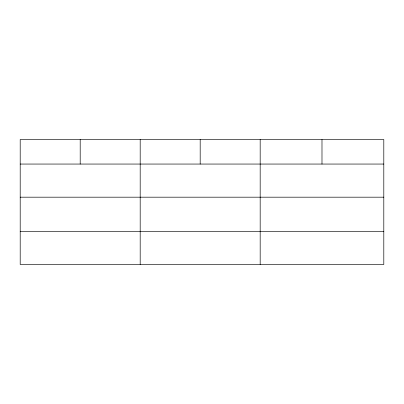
<?xml version="1.0" encoding="UTF-8"?>
<svg xmlns="http://www.w3.org/2000/svg" width="404" height="404" viewBox="0 0 404 404"><rect width="100%" height="100%" fill="white"/><g stroke="black" fill="none" stroke-linecap="round" stroke-linejoin="round"><path stroke-width="0.61" d="M383.8 197.182L383.8 139.552L20.2 139.552L20.2 264.448L383.8 264.448L383.8 197.182L20.2 197.182M20.2 164.054L383.8 164.054M20.2 231.32L383.8 231.32M321.988 139.552L321.988 164.054M260.176 139.552L260.176 264.448M200.182 139.552L200.182 164.054M140.188 139.552L140.188 264.448M80.194 139.552L80.194 164.054"/></g></svg>
